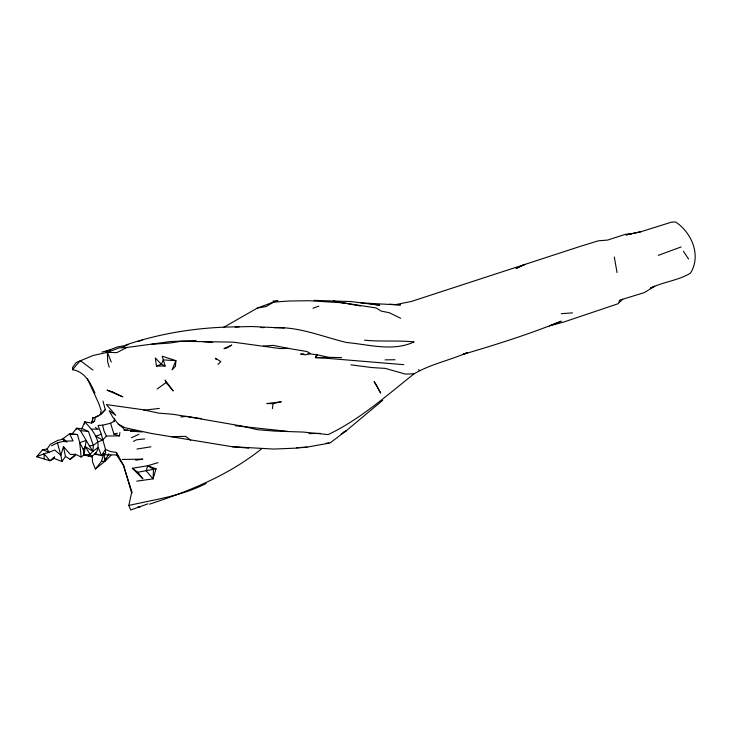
<?xml version="1.0" encoding="UTF-8"?>
<svg xmlns="http://www.w3.org/2000/svg" width="732" height="732" viewBox="0 0 732 732"><rect width="100%" height="100%" fill="white"/><g stroke="black" fill="none" stroke-linecap="round" stroke-linejoin="round"><path stroke-width="1.1" d="M60.783 439.776L57.846 440.344L50.343 444.324L47.077 449.009L42.657 449.741L36.6 456.722L50.005 460.757L54.141 458.461L62 461.462L60.848 455.295L63.455 446.575L70.409 454.49L75.533 454.288L81.124 457.024L83.988 454.938L88.407 456.054L92.891 451.397L93.303 445.459L88.481 431.514L82.872 428.879L76.778 428.193L71.8 434.204L69.613 433.802L61.753 439.593L63.199 438.55L66.996 442.11M95.004 393.139C90.384 382.854 84.885 371.636 72.468 369.697L72.66 367.318L76.311 362.486L93.184 355.45L107.412 352.367L119.032 347.92L126.938 347.48L170.144 341.588L196.13 340.499M84.473 424.084L84.729 421.815L91.299 423.041L94.648 420.79L95.215 417.606L101.016 414.303L105.289 409.71L102.992 401.09M95.215 417.606L92.991 417.597L91.564 423.087M272.396 408.639L273.054 403.643L281.335 401.767L266.823 403.542L273.054 403.643M75.698 429.574L76.778 428.193L80.364 430.562L89.35 445.733L93.303 445.459L97.795 441.936L102.617 440.097L106.387 436.025L119.444 435.869L119.902 432.63M114.567 419.802L113.945 421.87L114.64 418.933M81.655 429.08L84.729 421.815C92.241 429.702 101.986 440.737 96.404 452.449L91.692 456.759L90.146 454.362L83.988 454.938L86.175 440.426L79.733 442.64L81.124 457.024M619.08 302.508L619.464 300.239L644.233 292.635L654.756 286.221L650.73 287.914M92.122 422.456L92.991 417.597M148.01 503.817L130.708 509.984L128.814 505.473L131.586 492.773L123.708 465.607L116.48 452.458L110.569 451.543L105.472 449.347L101.309 434.241L98.061 425.429L102.562 425.182L110.569 423.261L114.338 421.01M157.993 462.661L147.59 465.772L146.29 471.015L153.07 478.856L156.053 468.819L147.59 465.772L132.327 468.279L142.886 478.838L137.817 472.259L132.327 468.279M54.141 458.461L54.589 456.841L50.005 460.757L44.039 453.767L36.6 456.722M92.113 455.313L92.552 461.938L95.389 469.011L101.446 461.425L103.679 453.858M108.848 453.831L104.694 461.252L101.446 461.425M83.988 454.938L83.329 449.585L85.232 446.612L92.891 451.397L98.134 447.408L101.492 455.624L105.472 449.347L105.637 453.273L101.492 455.624L94.51 454.05L96.404 452.449M62 461.462L65.532 456.393M72.468 369.697L80.319 360.62L92.882 370.035M110.971 455.313L105.6 460.748L95.389 469.011M105.289 409.71L100.165 414.733L101.181 410.46L98.591 403.058L87.419 378.828M92.616 422.767L94.648 420.79M101.492 455.624L102.389 454.746L116.626 454.947L118.584 456.054M217.944 364.399L220.826 361.59L215.418 358.232L216.022 359.439M622.767 299.205L617.973 303.78L563.951 321.979L549.393 325.932L561.243 321.183C529.245 334.185 496.14 344.626 463.036 354.352L467.501 352.595C449.814 360.236 430.764 364.124 414.12 373.778C386.624 395.564 360.107 419.363 328.156 434.588L303.432 432.072L274.546 431.075L257.554 429.721L242.383 426.152L186.257 416.398L172.816 414.275L158.615 413.141L143.243 409.755L106.387 404.576L115.729 415.328L109.169 410.67L112.646 416.966L118.319 424.139L123.452 428.211L124.239 430.16L136.006 430.581M70.135 459.394L75.533 454.288L75.167 455.606L70.135 459.394L65.441 456.375L63.455 446.575M382.699 400.312L346.355 430.645L329.976 443.006L307.092 447.115L296.469 448.112L273.731 449.064L232.273 446.721L151.826 433.536L124.843 427.689L118.319 424.139M308.117 353.611L317.496 354.874L315.382 357.628L329.144 357.372L317.496 354.874L316.178 355.596L315.382 357.628L327.899 358.387L329.144 357.372L341.624 357.609M261.91 448.56C228.979 475.132 189.396 491.135 149.538 504.156M104.685 459.01L106.314 457.802L104.694 461.252L104.081 453.84M157.188 389.003L166.082 382.507L165.093 380.082L173.2 390.952L166.082 382.507M122.134 347.288L128.109 344.626M223.69 327.332L257.38 308.053L277.831 300.504L272.926 301.127M343.409 432.374L346.355 430.645L341.185 434.021M126.938 347.48L116.836 352.623L107.412 352.367L107.641 361.718L109.214 367.217M133.48 441.369L136.628 439.776L144.698 438.935M51.524 445.761L57.444 442.887L63.959 441.176L73.081 440.902L69.613 433.802L77.482 434.543L79.733 442.64L83.329 449.585M131.458 437.736L138.97 434.268M206.113 483.431C181.939 495.985 154.9 499.462 128.814 505.473M650.3 288.289C663.082 281.783 678.198 280.621 690.413 273.21C701.466 255.752 691.905 232.749 675.673 222.043L671.766 222.071L641.159 231.66L626.171 234.89L641.159 231.66M105.207 351.653L117.706 346.849L124.843 345.66M125.694 345.019C161.992 332.676 200.705 326.902 239.099 326.865M658.278 255.358L681.163 246.931M156.456 366.073L161.36 364.271L165.112 366L162.211 356.21L175.9 360.647L175.405 366.357L172.047 369.843L175.9 360.647L163.218 359.915L161.36 364.271L155.303 357.948L156.456 366.073L165.112 366M312.93 308.273L318.859 306.132M95.572 416.847L98.436 415.831M101.309 434.241L95.773 436.171L102.617 440.097M137.909 341.533L142.264 340.16M110.569 423.261L113.982 434.195L117.34 433.198M101.922 352.074L110.468 349.914M257.38 308.053L266.1 306.516L273.704 302.078L288.82 301.035L308.712 300.724L343.152 302.847L376.047 307.943L381.226 311.091L389.241 312.72L400.66 318.283M360.922 302.883L395.051 304.741L411.174 301.511L581.126 246.098L598.364 240.819L607.597 240.069L625.338 234.341L631.625 233.7M325.703 443.382L328.979 442.823M136.985 449.036L150.948 446.822M135.731 460.208L142.832 459.129L122.317 459.467M137.817 472.259L156.053 468.819M136.747 481.162L153.07 478.856L153.519 469.111L147.59 465.772M143.829 410.24L159.329 408.41M180.722 416.956L186.257 416.398L201.465 418.686M561.27 313.689L572.534 312.875M151.835 344.269L170.181 343.015L180.895 341.322L233.06 342.118L280.274 348.578L288.17 348.377L306.9 351.516L310.267 353.465L305.647 354.855L300.614 354.114L303.826 353.895M263.438 346.053L273.274 345.385L288.17 348.377M131.586 492.773L132.163 492.728L123.415 465.415L116.626 454.947L116.48 452.458M296.588 447.71L298.693 447.591M300.788 447.472L307.092 447.115M414.12 373.778L405.464 374.125L385.334 368.406L371.975 367.565L350.912 364.829M135.978 430.892L130.369 431.121L142.328 431.953M124.239 430.16L127.633 430.059M308.986 433.637L320.268 433.344M235.109 326.939L251.332 326.518L284.217 328.037M171.846 436.72L185.663 436.373L190.759 440.261M385.096 359.86L395.005 359.741M260.693 327.533L264.124 327.579M274.399 327.698C299.379 326.582 322.83 336.885 346.73 342.539C368.955 344.498 392.901 351.882 414.092 341.899C397.567 340.215 381.052 341.835 364.573 340.179M395.051 304.741L400.624 304.878L389.598 304.201M91.793 429.108L98.225 429.263L95.389 427.488M314.028 300.358L351.012 301.557L379.743 305.235L368.388 303.377M138.055 506.91L140.114 506.992M235.256 425.74L287.429 431.34M71.8 434.204L77.482 434.543M232.273 446.721L248.688 448.103M94.51 454.05L99.012 454.453M203.084 341.634L212.591 342.521M403.808 364.673L327.899 358.387M80.364 430.562L88.481 431.514M343.152 302.847L333.344 301.108L360.446 305.976M88.407 456.054L91.692 456.759M65.99 441.799L63.959 441.176L63.199 438.55M113.982 434.195L119.444 435.869M42.657 449.741L49.09 452.303L54.735 450.024L60.848 455.295L57.444 442.887M418.548 369.633L419.674 370.676M683.441 251.25L688.602 259.073M85.232 446.612L90.146 454.362M89.35 445.733L92.891 451.397M47.077 449.009L49.09 452.303L44.039 453.767L44.176 458.653M106.387 436.025L104.072 431.111L102.562 425.182M107.412 352.367L111.282 362.075M614.313 257.005L617.039 272.551M231.66 345.138L226.408 348.185L223.974 348.597L231.66 345.138M521.605 265.789L516.06 268.479L525.109 264.362L521.605 265.789M112.344 391.812L106.964 390.129L122.784 396.845L112.344 391.812M376.431 385.005L374.089 381.555L380.658 393.111L376.431 385.005"/></g></svg>
